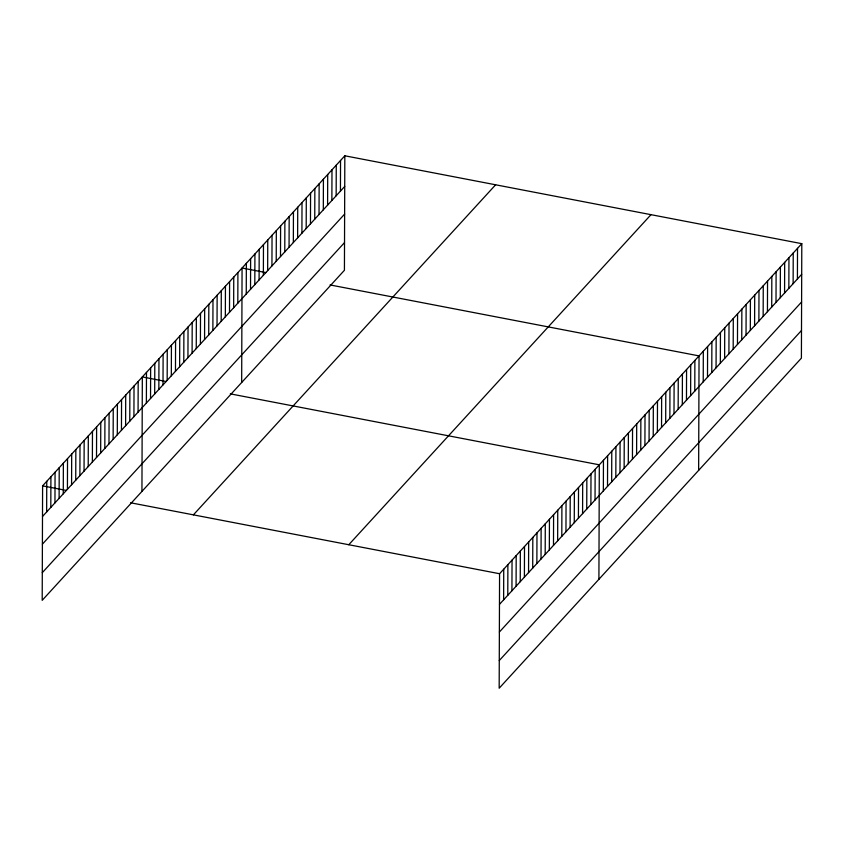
<?xml version="1.0" encoding="UTF-8"?>
<svg xmlns="http://www.w3.org/2000/svg" width="844" height="844" viewBox="0 0 844 844"><rect width="100%" height="100%" fill="white"/><g stroke="black" fill="none" stroke-linecap="round" stroke-linejoin="round"><path stroke-width="1.27" d="M344.827 155.792L42.601 485.859L42.2 600.327L344.426 270.27L344.827 155.792L801.8 243.673L801.399 358.141L499.173 688.208L499.574 573.73L801.8 243.673M46.652 511.96L46.758 481.312M50.809 507.423L50.914 476.776M54.955 502.887L55.071 472.239M59.112 498.34L59.217 467.703M63.268 493.803L63.374 463.166M67.425 489.267L67.531 458.619M71.582 484.73L71.687 454.083M75.738 480.194L75.844 449.546M79.895 475.657L80.001 445.01M84.052 471.11L84.157 440.473M88.209 466.574L88.314 435.937M92.365 462.037L92.471 431.389M96.511 457.501L96.627 426.853M100.668 452.964L100.774 422.316M104.825 448.428L104.93 417.78M108.981 443.881L109.087 413.243M113.138 439.344L113.244 408.707M117.295 434.808L117.4 404.16M121.452 430.271L121.557 399.623M125.608 425.735L125.714 395.087M129.765 421.188L129.87 390.55M133.922 416.651L134.027 386.014M138.068 412.115L138.184 381.467M141.94 491.408L142.33 376.93L166.215 381.53M146.381 403.042L146.487 372.394M150.538 398.505L150.643 367.857M154.695 393.958L154.8 363.321M158.851 389.422L158.957 358.784M163.008 384.885L163.114 354.237M167.165 380.349L167.27 349.701M171.321 375.812L171.427 345.164M175.468 371.276L175.584 340.628M179.624 366.729L179.74 336.091M183.781 362.192L183.887 331.555M187.938 357.656L188.043 327.008M192.094 353.119L192.2 322.471M196.251 348.583L196.357 317.935M200.408 344.036L200.513 313.398M204.564 339.499L204.67 308.862M208.721 334.962L208.827 304.315M212.878 330.426L212.983 299.778M217.024 325.889L217.14 295.242M221.181 321.353L221.297 290.705M225.337 316.806L225.443 286.169M229.494 312.269L229.6 281.632M233.651 307.733L233.756 277.085M237.808 303.196L237.913 272.549M241.669 382.49L242.07 268.012L265.944 272.601M246.248 293.976L246.353 263.339M250.531 289.302L250.636 258.665M254.804 284.628L254.92 253.981M259.087 279.955L259.192 249.307M263.37 275.281L263.476 244.633M267.653 270.597L267.759 239.96M271.937 265.923L272.042 235.286M276.22 261.25L276.326 230.602M280.493 256.576L280.609 225.928M284.776 251.902L284.882 221.255M289.059 247.218L289.165 216.581M293.343 242.544L293.448 211.907M297.626 237.871L297.732 207.223M301.909 233.197L302.015 202.549M306.182 228.524L306.298 197.876M310.465 223.839L310.571 193.202M314.749 219.166L314.854 188.518M319.032 214.492L319.137 183.844M323.315 209.818L323.421 179.171M327.599 205.134L327.704 174.497M331.871 200.461L331.987 169.823M336.155 195.787L336.26 165.139M340.438 191.113L340.543 160.465M503.625 599.841L503.731 569.194M507.772 595.305L507.888 564.657M511.928 590.768L512.044 560.121M516.085 586.221L516.19 555.584M520.242 581.685L520.347 551.048M524.398 577.148L524.504 546.501M528.555 572.612L528.66 541.964M532.712 568.075L532.817 537.428M536.868 563.528L536.974 532.891M541.025 558.992L541.131 528.355M545.182 554.455L545.287 523.808M549.328 549.919L549.444 519.271M553.485 545.382L553.601 514.734M557.641 540.846L557.747 510.198M561.798 536.299L561.904 505.661M565.955 531.762L566.06 501.125M570.111 527.226L570.217 496.578M574.268 522.689L574.374 492.041M578.425 518.153L578.53 487.505M582.582 513.616L582.687 482.968M586.738 509.069L586.844 478.432M590.884 504.533L591 473.895M595.041 499.996L595.147 469.348M598.913 579.29L599.303 464.812L230.306 393.853M603.354 490.923L603.46 460.275M607.511 486.376L607.617 455.739M611.668 481.84L611.773 451.202M615.825 477.303L615.93 446.655M619.981 472.767L620.087 442.119M624.138 468.23L624.244 437.582M628.295 463.694L628.4 433.046M632.441 459.147L632.557 428.509M636.598 454.61L636.703 423.973M640.754 450.074L640.86 419.426M644.911 445.537L645.016 414.889M649.068 441.001L649.173 410.353M653.224 436.464L653.33 405.816M657.381 431.917L657.487 401.28M661.538 427.38L661.643 396.743M665.694 422.844L665.8 392.196M669.851 418.307L669.957 387.66M673.997 413.771L674.113 383.123M678.154 409.224L678.259 378.587M682.311 404.687L682.416 374.05M686.467 400.151L686.573 369.503M690.624 395.614L690.73 364.967M694.781 391.078L694.886 360.43M698.642 470.372L699.043 355.894L330.036 284.934M703.221 381.857L703.326 351.22M707.494 377.184L707.61 346.546M711.777 372.51L711.882 341.862M716.06 367.836L716.166 337.189M720.343 363.163L720.449 332.515M724.627 358.478L724.732 327.841M728.91 353.805L729.016 323.157M733.183 349.131L733.299 318.483M737.466 344.457L737.572 313.81M741.749 339.773L741.855 309.136M746.033 335.1L746.138 304.462M750.316 330.426L750.421 299.778M754.599 325.752L754.705 295.105M758.883 321.079L758.988 290.431M763.155 316.394L763.261 285.757M767.439 311.721L767.544 281.084M771.722 307.047L771.827 276.399M776.005 302.374L776.111 271.726M780.289 297.7L780.394 267.052M784.572 293.016L784.677 262.378M788.845 288.342L788.95 257.694M793.128 283.668L793.233 253.021M797.411 278.995L797.517 248.347M42.495 516.496L344.721 186.44M42.4 544.158L344.626 214.102M42.295 572.665L344.521 242.597M193.403 514.851L495.628 184.794M348.772 544.739L650.998 214.671M499.469 604.378L801.694 274.321M499.374 632.04L801.6 301.983M499.268 660.546L801.494 330.479M42.601 485.859L66.476 490.448M130.567 502.771L499.574 573.73"/></g></svg>
